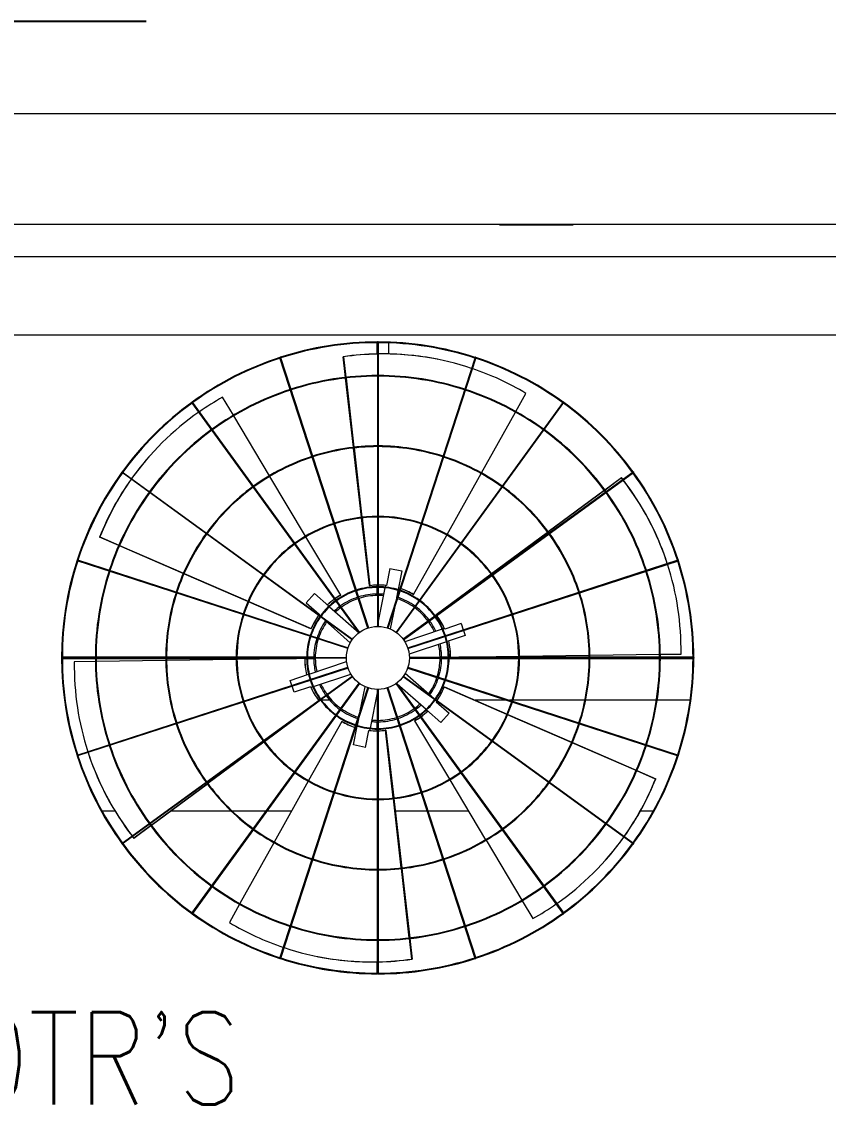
# Model space of a CAD drawing. Header units: millimetres. Extents: x -312439 to 477422, y -331570 to 212570.
# Drawn here: x 349400 to 350492, y 202992 to 204459 of the extents above; entities that cross this region are included whole.
import ezdxf

# ---------------------------------------------------------------- set-up
doc = ezdxf.new("R2010")
doc.units = ezdxf.units.MM
doc.layers.add('ARCONDTEXTO', color=4, linetype='Continuous')
doc.layers.add("MS-110TR'S", color=3, linetype='Continuous', lineweight=5)
doc.styles.add('ROMANS', font='romans.shx', dxfattribs={"height": 187.5})

msp = doc.modelspace()

# ---------------------------------------------------------------- linework, layer by layer
at = {"color": 7, "linetype": 'Continuous', "lineweight": 0}
msp.add_line((342206.047, 204334.812, 0), (351809.752, 204334.812, 0), dxfattribs=at)
at = {"color": 1, "elevation": 0}
msp.add_lwpolyline([(349568.407, 204459.054), (349143.523, 204459.054)], dxfattribs=at)
at = {"layer": "MS-110TR'S", "color": 3, "linetype": 'Continuous', "lineweight": 0}
for p, q in [((342257.014, 204184.812, 0), (351659.752, 204184.812, 0)), ((350046.707, 204184.812, 0), (350046.707, 204183.812, 0)), ((350046.707, 204183.812, 0), (350146.707, 204183.812, 0)), ((350146.707, 204183.812, 0), (350146.707, 204184.812, 0)), ((346959.383, 204140.812, 0), (351658.752, 204140.812, 0)), ((346958.383, 204034.812, 0), (351658.752, 204034.812, 0)), ((349880.795, 204024.049, 0), (349880.795, 204008.772, 0)), ((349881.545, 204024.8, 0), (349881.545, 203639.548, 0)), ((349882.545, 204024.8, 0), (349882.545, 203639.548, 0)), ((349882.795, 204008.81, 0), (349882.795, 204024.049, 0)), ((349896.992, 204008.781, 0), (349896.992, 204023.779, 0)), ((349868.388, 203637.306, 0), (349749.339, 204003.702, 0)), ((349750.29, 204004.011, 0), (349869.339, 203637.615, 0)), ((349835.116, 204004.987, 0), (349835.71, 204004.868, 0)), ((349838.307, 203977.083, 0), (349835.116, 204004.987, 0)), ((349835.71, 204004.868, 0), (349838.88, 203977.148, 0)), ((350013.8, 204004.011, 0), (349894.751, 203637.615, 0)), ((350014.751, 204003.702, 0), (349895.702, 203637.306, 0)), ((349963.447, 204001.437, 0), (349962.853, 204001.556, 0)), ((349849.149, 203882.304, 0), (349838.421, 203976.089, 0)), ((349838.994, 203976.155, 0), (349849.722, 203882.37, 0)), ((350068.94, 203930.851, 0), (350082.65, 203955.404, 0)), ((349856.568, 203631.107, 0), (349630.123, 203942.783, 0)), ((349857.377, 203631.695, 0), (349630.932, 203943.371, 0)), ((349686.279, 203925.729, 0), (349671.742, 203950.093, 0)), ((350133.159, 203943.371, 0), (349906.713, 203631.695, 0)), ((349907.522, 203631.107, 0), (350133.968, 203942.783, 0)), ((349735.156, 203843.804, 0), (349686.791, 203924.87, 0)), ((350022.43, 203847.56, 0), (350068.452, 203929.978, 0)), ((349859.99, 203787.526, 0), (349849.262, 203881.311, 0)), ((349849.835, 203881.376, 0), (349860.563, 203787.591, 0)), ((349572.274, 203869.877, 0), (349571.874, 203869.422, 0)), ((349536.154, 203848.814, 0), (349847.83, 203622.369, 0)), ((350227.936, 203848.814, 0), (349916.261, 203622.369, 0)), ((349847.242, 203621.56, 0), (349535.567, 203848.005, 0)), ((349784.033, 203761.88, 0), (349735.668, 203842.946, 0)), ((349916.848, 203621.56, 0), (350228.524, 203848.005, 0)), ((349975.92, 203764.269, 0), (350021.942, 203846.687, 0)), ((350189.49, 203824.785, 0), (350211.876, 203841.365, 0)), ((350212.07, 203840.791, 0), (350189.834, 203824.322, 0)), ((350211.876, 203841.365, 0), (350212.07, 203840.791, 0)), ((350112.83, 203768.007, 0), (350188.687, 203824.19, 0)), ((350189.03, 203823.727, 0), (350113.173, 203767.544, 0)), ((349870.594, 203694.82, 0), (349860.103, 203786.532, 0)), ((349860.676, 203786.597, 0), (349871.188, 203694.701, 0)), ((349505.035, 203760.514, 0), (349505.435, 203760.969, 0)), ((349505.435, 203760.969, 0), (349531.211, 203749.775, 0)), ((349831.694, 203681.993, 0), (349784.545, 203761.021, 0)), ((349930.445, 203682.831, 0), (349975.432, 203763.396, 0)), ((350036.17, 203711.229, 0), (350112.027, 203767.412, 0)), ((350112.37, 203766.949, 0), (350036.513, 203710.766, 0)), ((349530.981, 203749.246, 0), (349505.035, 203760.514, 0)), ((349618.482, 203711.245, 0), (349531.898, 203748.848, 0)), ((349532.128, 203749.377, 0), (349618.712, 203711.774, 0)), ((349841.322, 203609.598, 0), (349474.926, 203728.647, 0)), ((349475.235, 203729.598, 0), (349841.631, 203610.549, 0)), ((349898.137, 203718.096, 0), (349893.539, 203695.141, 0)), ((349898.137, 203718.096, 0), (349914.617, 203714.795, 0)), ((349922.459, 203610.549, 0), (350288.855, 203729.598, 0)), ((349922.768, 203609.598, 0), (350289.164, 203728.647, 0)), ((350272.967, 203728.452, 0), (350272.773, 203729.026, 0)), ((349705.983, 203673.245, 0), (349619.399, 203710.847, 0)), ((349619.629, 203711.376, 0), (349706.213, 203673.774, 0)), ((349914.617, 203714.795, 0), (349909.531, 203689.404, 0)), ((349961.002, 203655.557, 0), (350035.367, 203710.634, 0)), ((350035.71, 203710.17, 0), (349963.632, 203656.786, 0)), ((349870.594, 203694.82, 0), (349871.188, 203694.701, 0)), ((349880.795, 203695.569, 0), (349880.795, 203693.392, 0)), ((349880.795, 203692.392, 0), (349880.795, 203683.465, 0)), ((349891.625, 203691.919, 0), (349882.545, 203646.589, 0)), ((349882.795, 203693.398, 0), (349882.795, 203695.621, 0)), ((349882.795, 203683.465, 0), (349882.795, 203692.398, 0)), ((349892.295, 203695.262, 0), (349891.822, 203692.904, 0)), ((349909.333, 203688.419, 0), (349906.239, 203672.971, 0)), ((349791.386, 203636.155, 0), (349706.9, 203672.846, 0)), ((349707.131, 203673.375, 0), (349791.787, 203636.61, 0)), ((349785, 203671.647, 0), (349796.099, 203684.268, 0)), ((349796.099, 203684.268, 0), (349815.729, 203667.006, 0)), ((349831.294, 203681.538, 0), (349831.694, 203681.993, 0)), ((349880.795, 203683.465, 0), (349881.545, 203683.465, 0)), ((349882.545, 203683.465, 0), (349882.795, 203683.465, 0)), ((349929.85, 203682.95, 0), (349930.445, 203682.831, 0)), ((349785, 203671.647, 0), (349802.581, 203656.187, 0)), ((349816.483, 203666.343, 0), (349856.56, 203631.101, 0)), ((349904.549, 203664.534, 0), (349898.853, 203636.1, 0)), ((349806.001, 203651.523, 0), (349844.694, 203617.499, 0)), ((349961.002, 203655.557, 0), (349961.187, 203655.01, 0)), ((349791.386, 203636.155, 0), (349791.787, 203636.61, 0)), ((349881.545, 203641.597, 0), (349881.133, 203639.541, 0)), ((349969.199, 203635.958, 0), (349918.612, 203618.861, 0)), ((349972.236, 203636.984, 0), (349970.15, 203636.279, 0)), ((349994.932, 203643.341, 0), (349972.753, 203635.846, 0)), ((349994.932, 203643.341, 0), (349997.747, 203635.012, 0)), ((349998.067, 203634.064, 0), (350000.313, 203627.419, 0)), ((349974.992, 203618.862, 0), (349924.424, 203601.772, 0)), ((350000.313, 203627.419, 0), (349975.944, 203619.184, 0)), ((350073.938, 203599.068, 0), (350168.325, 203600.421, 0)), ((350169.325, 203600.435, 0), (350263.712, 203601.787, 0)), ((350264.712, 203601.802, 0), (350292.703, 203602.203, 0)), ((349454.137, 203597.392, 0), (349839.389, 203597.392, 0)), ((349839.389, 203596.392, 0), (349454.137, 203596.392, 0)), ((349499.348, 203597.892, 0), (349454.638, 203597.892, 0)), ((349454.638, 203595.892, 0), (349499.348, 203595.892, 0)), ((349499.378, 203591.99, 0), (349470.887, 203591.582, 0)), ((349594.745, 203597.892, 0), (349500.348, 203597.892, 0)), ((349500.348, 203595.892, 0), (349594.745, 203595.892, 0)), ((349594.765, 203593.356, 0), (349500.378, 203592.004, 0)), ((349690.143, 203597.892, 0), (349595.745, 203597.892, 0)), ((349595.745, 203595.892, 0), (349690.143, 203595.892, 0)), ((349690.152, 203594.723, 0), (349595.765, 203593.371, 0)), ((349785.542, 203597.892, 0), (349691.143, 203597.892, 0)), ((349691.143, 203595.892, 0), (349771.737, 203595.892, 0)), ((349783.045, 203596.054, 0), (349691.152, 203594.737, 0)), ((349783.239, 203595.48, 0), (349783.045, 203596.054, 0)), ((349783.1, 203595.892, 0), (349785.542, 203595.892, 0)), ((349795.223, 203597.892, 0), (349786.542, 203597.892, 0)), ((349786.542, 203595.892, 0), (349795.223, 203595.892, 0)), ((349789.061, 203575.079, 0), (349839.648, 203592.175, 0)), ((349795.223, 203597.392, 0), (349795.223, 203597.892, 0)), ((349795.223, 203595.892, 0), (349795.223, 203596.392, 0)), ((350309.953, 203597.392, 0), (349924.701, 203597.392, 0)), ((349924.701, 203596.392, 0), (350309.953, 203596.392, 0)), ((349977.548, 203597.892, 0), (349968.368, 203597.892, 0)), ((349968.368, 203597.892, 0), (349968.368, 203597.392, 0)), ((349968.368, 203596.392, 0), (349968.368, 203595.892, 0)), ((349968.368, 203595.892, 0), (349977.548, 203595.892, 0)), ((349980.491, 203597.892, 0), (349978.548, 203597.892, 0)), ((349978.548, 203595.892, 0), (350072.948, 203595.892, 0)), ((349980.351, 203598.304, 0), (349980.545, 203597.73, 0)), ((349980.545, 203597.73, 0), (350072.938, 203599.054, 0)), ((350072.948, 203597.892, 0), (349991.853, 203597.892, 0)), ((350168.345, 203597.892, 0), (350073.948, 203597.892, 0)), ((350073.948, 203595.892, 0), (350168.345, 203595.892, 0)), ((350263.742, 203597.892, 0), (350169.345, 203597.892, 0)), ((350169.345, 203595.892, 0), (350263.742, 203595.892, 0)), ((350308.952, 203597.892, 0), (350264.742, 203597.892, 0)), ((350264.742, 203595.892, 0), (350308.952, 203595.892, 0)), ((349474.926, 203465.137, 0), (349841.322, 203584.186, 0)), ((349841.631, 203583.235, 0), (349475.235, 203464.186, 0)), ((349535.567, 203345.779, 0), (349847.242, 203572.224, 0)), ((349847.83, 203571.415, 0), (349536.154, 203344.97, 0)), ((349763.277, 203566.365, 0), (349788.109, 203574.757, 0)), ((349794.826, 203557.973, 0), (349845.394, 203575.063, 0)), ((350227.936, 203344.97, 0), (349916.261, 203571.415, 0)), ((349916.848, 203572.224, 0), (350228.524, 203345.779, 0)), ((349955.212, 203544.351, 0), (349919.232, 203575.99, 0)), ((349922.459, 203583.235, 0), (350288.855, 203464.186, 0)), ((349922.768, 203584.186, 0), (350289.164, 203465.137, 0)), ((349630.123, 203251.001, 0), (349856.568, 203562.677, 0)), ((349857.377, 203562.089, 0), (349630.932, 203250.413, 0)), ((349749.339, 203190.082, 0), (349868.388, 203556.478, 0)), ((349869.339, 203556.169, 0), (349750.29, 203189.773, 0)), ((349765.572, 203559.573, 0), (349763.277, 203566.365, 0)), ((349768.658, 203550.443, 0), (349765.893, 203558.626, 0)), ((349790.837, 203557.938, 0), (349768.658, 203550.443, 0)), ((349791.354, 203556.8, 0), (349793.874, 203557.652, 0)), ((349858.238, 203525.238, 0), (349864.777, 203557.885, 0)), ((350013.8, 203189.773, 0), (349894.751, 203556.169, 0)), ((349895.702, 203556.478, 0), (350014.751, 203190.082, 0)), ((350133.159, 203250.413, 0), (349906.713, 203562.089, 0)), ((349907.522, 203562.677, 0), (350133.968, 203251.001, 0)), ((349947.366, 203527.214, 0), (349908.38, 203561.496, 0)), ((349972.204, 203557.629, 0), (349971.804, 203557.174, 0)), ((350056.88, 203520.226, 0), (349971.804, 203557.174, 0)), ((349972.204, 203557.629, 0), (350057.111, 203520.755, 0)), ((349871.975, 203501.916, 0), (349881.545, 203549.691, 0)), ((349881.545, 203168.984, 0), (349881.545, 203554.236, 0)), ((349882.545, 203554.236, 0), (349882.545, 203168.984, 0)), ((349802.588, 203538.227, 0), (349728.547, 203483.389, 0)), ((349802.115, 203539.437, 0), (349801.898, 203539.437, 0)), ((349802.588, 203538.227, 0), (349802.502, 203538.482, 0)), ((349804.503, 203539.437, 0), (349803.816, 203539.437, 0)), ((349817.028, 203539.437, 0), (349805.751, 203539.437, 0)), ((349967.491, 203509.516, 0), (349948.12, 203526.55, 0)), ((349961.009, 203537.597, 0), (349978.59, 203522.137, 0)), ((349962.31, 203539.437, 0), (349961.976, 203539.437, 0)), ((350057.255, 203539.437, 0), (350014.093, 203539.437, 0)), ((350064.099, 203539.437, 0), (350060.491, 203539.437, 0)), ((350162.523, 203539.437, 0), (350065.148, 203539.437, 0)), ((350259.395, 203539.437, 0), (350163.543, 203539.437, 0)), ((350305.071, 203539.437, 0), (350260.406, 203539.437, 0)), ((349728.204, 203483.853, 0), (349774.201, 203517.921, 0)), ((349854.285, 203505.507, 0), (349856.547, 203516.8, 0)), ((349932.296, 203512.246, 0), (349931.896, 203511.791, 0)), ((349931.896, 203511.791, 0), (349979.176, 203432.544, 0)), ((349978.59, 203522.137, 0), (349967.491, 203509.516, 0)), ((350144.381, 203482.226, 0), (350057.797, 203519.828, 0)), ((350058.028, 203520.357, 0), (350144.612, 203482.754, 0)), ((349833.146, 203510.953, 0), (349788.278, 203430.602, 0)), ((349833.74, 203510.834, 0), (349833.146, 203510.953, 0)), ((349848.974, 203478.989, 0), (349854.088, 203504.522, 0)), ((349865.453, 203475.688, 0), (349870.051, 203498.643, 0)), ((349871.295, 203498.522, 0), (349871.778, 203500.931, 0)), ((349881.545, 203510.32, 0), (349880.795, 203510.32, 0)), ((349880.795, 203510.32, 0), (349880.795, 203501.392, 0)), ((349880.795, 203500.392, 0), (349880.795, 203498.163, 0)), ((349882.795, 203510.32, 0), (349882.545, 203510.32, 0)), ((349882.795, 203501.387, 0), (349882.795, 203510.32, 0)), ((349882.795, 203498.215, 0), (349882.795, 203500.387, 0)), ((349902.92, 203407.132, 0), (349892.402, 203499.083, 0)), ((349892.996, 203498.964, 0), (349892.402, 203499.083, 0)), ((349892.996, 203498.964, 0), (349903.493, 203407.196, 0)), ((349651.544, 203427.075, 0), (349727.401, 203483.258, 0)), ((349727.743, 203482.794, 0), (349651.886, 203426.611, 0)), ((350145.529, 203482.356, 0), (350232.113, 203444.754, 0)), ((349865.453, 203475.688, 0), (349848.974, 203478.989, 0)), ((350231.883, 203444.225, 0), (350145.299, 203481.827, 0)), ((349490.623, 203465.332, 0), (349490.817, 203464.758, 0)), ((350258.155, 203432.815, 0), (350232.8, 203443.827, 0)), ((350233.03, 203444.355, 0), (350258.556, 203433.27, 0)), ((349574.883, 203370.297, 0), (349650.74, 203426.48, 0)), ((349651.083, 203426.016, 0), (349575.226, 203369.833, 0)), ((349787.79, 203429.729, 0), (349741.767, 203347.311, 0)), ((349979.688, 203431.685, 0), (350028.053, 203350.619, 0)), ((350258.556, 203433.27, 0), (350258.155, 203432.815, 0)), ((349913.761, 203312.352, 0), (349903.034, 203406.138, 0)), ((349903.607, 203406.202, 0), (349914.335, 203312.417, 0)), ((349525.992, 203389.437, 0), (349508.397, 203389.437, 0)), ((349683.287, 203389.437, 0), (349601.695, 203389.437, 0)), ((349730.702, 203389.437, 0), (349684.735, 203389.437, 0)), ((349765.291, 203389.437, 0), (349731.938, 203389.437, 0)), ((349948.926, 203389.437, 0), (349905.525, 203389.437, 0)), ((350004.894, 203389.437, 0), (349949.977, 203389.437, 0)), ((350255.193, 203389.437, 0), (350237.676, 203389.437, 0)), ((349551.52, 203352.993, 0), (349574.08, 203369.702, 0)), ((349574.423, 203369.238, 0), (349551.714, 203352.419, 0)), ((349551.714, 203352.419, 0), (349551.52, 203352.993, 0)), ((349741.28, 203346.438, 0), (349695.257, 203264.02, 0)), ((350028.565, 203349.76, 0), (350076.93, 203268.695, 0)), ((350191.316, 203323.907, 0), (350191.716, 203324.362, 0)), ((349924.602, 203217.574, 0), (349913.875, 203311.359, 0)), ((349914.448, 203311.423, 0), (349925.176, 203217.638, 0)), ((349694.77, 203263.147, 0), (349680.94, 203238.38, 0)), ((350077.443, 203267.836, 0), (350091.848, 203243.691, 0)), ((349927.88, 203188.916, 0), (349924.716, 203216.58, 0)), ((349925.289, 203216.645, 0), (349928.475, 203188.797, 0)), ((349800.144, 203192.347, 0), (349800.738, 203192.228, 0)), ((349928.475, 203188.797, 0), (349927.88, 203188.916, 0)), ((349880.795, 203184.974, 0), (349880.795, 203169.735, 0)), ((349882.795, 203169.735, 0), (349882.795, 203185.013, 0))]:
    msp.add_line(p, q, dxfattribs=at)
msp.add_circle((349882.045, 203596.892, 0), 42.659, dxfattribs=at)
for centre, radius, start, end in [((349881.795, 203596.892, 0), 428.158, 90.024494, 107.917544), ((349882.045, 204024.8, 0), 0.5, 0, 180), ((349881.795, 203596.892, 0), 428.158, 72.030975, 89.908558), ((349881.795, 203596.892, 0), 427.158, 90.033533, 107.901042), ((349881.795, 203596.892, 0), 427.158, 72.035174, 89.899401), ((349881.795, 203596.892, 0), 428.158, 108.018773, 125.932197), ((349881.795, 203596.892, 0), 427.158, 108.035174, 125.905805), ((349749.814, 204003.857, 0), 0.5, 18, 198), ((350014.276, 204003.857, 0), 0.5, 342, 162), ((349881.795, 203596.892, 0), 427.158, 54.039937, 71.901042), ((349881.795, 203596.892, 0), 428.158, 54.03841, 71.905364), ((349882.045, 203596.892, 0), 382.698, 90.074858, 107.925142), ((349882.045, 203596.892, 0), 381.698, 90.075054, 107.924946), ((349882.045, 203596.892, 0), 382.698, 72.074858, 89.925142), ((349882.045, 203596.892, 0), 381.698, 72.075054, 89.924946), ((349882.045, 203596.892, 0), 382.698, 108.074858, 125.925142), ((349882.045, 203596.892, 0), 381.698, 108.075054, 125.924946), ((349882.045, 203596.892, 0), 381.698, 54.075054, 71.924946), ((349882.045, 203596.892, 0), 382.698, 54.074858, 71.925142), ((349881.795, 203596.892, 0), 428.158, 126.013622, 143.951759), ((349881.795, 203596.892, 0), 427.158, 126.039937, 143.913223), ((349630.527, 203943.077, 0), 0.5, 36, 216), ((350133.563, 203943.077, 0), 0.5, 324, 144), ((349881.795, 203596.892, 0), 427.158, 36.047356, 53.905805), ((349881.795, 203596.892, 0), 428.158, 36.046941, 53.907446), ((349882.045, 203596.892, 0), 382.698, 126.074858, 143.925142), ((349882.045, 203596.892, 0), 381.698, 126.075054, 143.924946), ((349882.045, 203596.892, 0), 381.698, 36.075054, 53.924946), ((349882.045, 203596.892, 0), 382.698, 36.074858, 53.925142), ((349882.045, 203596.892, 0), 287.302, 90.099714, 107.900286), ((349882.045, 203596.892, 0), 286.302, 90.100062, 107.899938), ((349882.045, 203596.892, 0), 287.302, 72.099714, 89.900286), ((349882.045, 203596.892, 0), 286.302, 72.100062, 89.899938), ((349882.045, 203596.892, 0), 287.302, 108.099714, 125.900286), ((349882.045, 203596.892, 0), 286.302, 108.100062, 125.899938), ((349882.045, 203596.892, 0), 286.302, 54.100062, 71.899938), ((349882.045, 203596.892, 0), 287.302, 54.099714, 71.900286), ((349535.86, 203848.41, 0), 0.5, 54, 234), ((350228.23, 203848.41, 0), 0.5, 306, 126), ((349881.795, 203596.892, 0), 428.158, 144.008871, 161.974926), ((349881.795, 203596.892, 0), 427.158, 144.047356, 161.922571), ((349881.795, 203596.892, 0), 427.158, 18.056704, 35.913223), ((349881.795, 203596.892, 0), 428.158, 18.056552, 35.913726), ((349882.045, 203596.892, 0), 382.698, 144.074858, 161.925142), ((349882.045, 203596.892, 0), 381.698, 144.075054, 161.924946), ((349882.045, 203596.892, 0), 287.302, 126.099714, 143.900286), ((349882.045, 203596.892, 0), 286.302, 126.100062, 143.899938), ((349882.045, 203596.892, 0), 286.302, 36.100062, 53.899938), ((349882.045, 203596.892, 0), 287.302, 36.099714, 53.900286), ((349882.045, 203596.892, 0), 381.698, 18.075054, 35.924946), ((349882.045, 203596.892, 0), 382.698, 18.074858, 35.925142), ((349882.045, 203596.892, 0), 191.905, 108.149282, 125.850718), ((349882.045, 203596.892, 0), 190.905, 108.150064, 125.849936), ((349882.045, 203596.892, 0), 191.905, 90.149282, 107.850718), ((349882.045, 203596.892, 0), 190.905, 90.150064, 107.849936), ((349882.045, 203596.892, 0), 191.905, 72.149282, 89.850718), ((349882.045, 203596.892, 0), 190.905, 72.150064, 89.849936), ((349882.045, 203596.892, 0), 190.905, 54.150064, 71.849936), ((349882.045, 203596.892, 0), 191.905, 54.149282, 71.850718), ((349882.045, 203596.892, 0), 287.302, 144.099714, 161.900286), ((349882.045, 203596.892, 0), 286.302, 144.100062, 161.899938), ((349882.045, 203596.892, 0), 286.302, 18.100062, 35.899938), ((349882.045, 203596.892, 0), 287.302, 18.099714, 35.900286), ((349882.045, 203596.892, 0), 191.905, 126.149282, 143.850718), ((349882.045, 203596.892, 0), 190.905, 126.150064, 143.849936), ((349882.045, 203596.892, 0), 190.905, 36.150064, 53.849936), ((349882.045, 203596.892, 0), 191.905, 36.149282, 53.850718), ((349881.795, 203596.892, 0), 428.158, 162.004374, 197.995626), ((349881.795, 203596.892, 0), 427.158, 162.056704, 179.932934), ((349475.081, 203729.123, 0), 0.5, 72, 252), ((349881.795, 203596.892, 0), 427.158, 0.067066, 17.922571), ((350289.01, 203729.123, 0), 0.5, 288, 108), ((349881.795, 203596.892, 0), 428.158, 0.06691, 17.922771), ((349882.045, 203596.892, 0), 382.698, 162.074858, 179.925142), ((349882.045, 203596.892, 0), 381.698, 162.075054, 179.924946), ((349882.045, 203596.892, 0), 191.905, 144.149282, 161.850718), ((349882.045, 203596.892, 0), 190.905, 144.150064, 161.849936), ((349882.045, 203596.892, 0), 190.905, 18.150064, 35.849936), ((349882.045, 203596.892, 0), 191.905, 18.149282, 35.850718), ((349882.045, 203596.892, 0), 381.698, 0.075054, 17.924946), ((349882.045, 203596.892, 0), 382.698, 0.074858, 17.925142), ((349882.045, 203596.892, 0), 96.508, 108.296845, 125.703155), ((349882.045, 203596.892, 0), 95.508, 108.299953, 125.700047), ((349882.045, 203596.892, 0), 96.508, 90.296845, 107.703155), ((349882.045, 203596.892, 0), 95.508, 90.299953, 107.700047), ((349882.045, 203596.892, 0), 96.508, 72.296845, 89.703155), ((349882.045, 203596.892, 0), 95.508, 72.299953, 89.700047), ((349882.045, 203596.892, 0), 95.508, 54.299953, 71.700047), ((349882.045, 203596.892, 0), 96.508, 54.296845, 71.703155), ((349882.045, 203596.892, 0), 287.302, 162.099714, 179.900286), ((349882.045, 203596.892, 0), 286.302, 162.100062, 179.899938), ((349882.045, 203596.892, 0), 96.508, 126.296845, 143.703155), ((349882.045, 203596.892, 0), 95.508, 126.299953, 143.700047), ((349881.795, 203596.892, 0), 86.578, 108.173543, 125.535257), ((349881.795, 203596.892, 0), 84.578, 108.177647, 125.524267), ((349881.795, 203596.892, 0), 86.578, 90.165445, 107.511756), ((349881.795, 203596.892, 0), 84.578, 90.169358, 107.500211), ((349881.795, 203596.892, 0), 86.578, 84.656808, 89.503658), ((349881.795, 203596.892, 0), 84.578, 84.798838, 89.491921), ((349881.795, 203596.892, 0), 84.578, 72.177647, 72.547384), ((349881.795, 203596.892, 0), 86.578, 72.173543, 72.689414), ((349881.795, 203596.892, 0), 84.578, 54.201702, 71.500211), ((349881.795, 203596.892, 0), 86.578, 54.197043, 71.511756), ((349882.045, 203596.892, 0), 95.508, 36.299953, 53.700047), ((349882.045, 203596.892, 0), 96.508, 36.296845, 53.703155), ((349882.045, 203596.892, 0), 286.302, 0.100062, 17.899938), ((349882.045, 203596.892, 0), 287.302, 0.099714, 17.900286), ((349881.795, 203596.892, 0), 86.578, 126.197043, 132.689414), ((349881.795, 203596.892, 0), 84.578, 126.201702, 132.547384), ((349881.795, 203596.892, 0), 84.578, 36.23917, 53.524267), ((349881.795, 203596.892, 0), 86.578, 36.233645, 53.535257), ((349882.045, 203596.892, 0), 191.905, 162.149282, 179.850718), ((349882.045, 203596.892, 0), 190.905, 162.150064, 179.849936), ((349882.045, 203596.892, 0), 96.508, 144.296845, 161.703155), ((349882.045, 203596.892, 0), 95.508, 144.299953, 161.700047), ((349881.795, 203596.892, 0), 86.578, 144.656808, 161.617982), ((349881.795, 203596.892, 0), 84.578, 144.798838, 161.608948), ((349881.795, 203596.892, 0), 84.578, 24.798838, 35.561735), ((349881.795, 203596.892, 0), 86.578, 24.656808, 35.57186), ((349882.045, 203596.892, 0), 95.508, 18.299953, 35.700047), ((349882.045, 203596.892, 0), 96.508, 18.296845, 35.703155), ((349882.045, 203596.892, 0), 190.905, 0.150064, 17.849936), ((349882.045, 203596.892, 0), 191.905, 0.149282, 17.850718), ((349882.045, 203596.892, 0), 96.508, 162.296845, 179.703155), ((349882.045, 203596.892, 0), 95.508, 162.299953, 179.700047), ((349881.795, 203596.892, 0), 86.578, 162.279766, 179.669108), ((349881.795, 203596.892, 0), 84.578, 162.286382, 179.661283), ((349881.795, 203596.892, 0), 84.578, 0.338717, 12.547384), ((349881.795, 203596.892, 0), 86.578, 0.330892, 12.689414), ((349882.045, 203596.892, 0), 95.508, 0.299953, 17.700047), ((349882.045, 203596.892, 0), 96.508, 0.296845, 17.703155), ((349454.137, 203596.892, 0), 0.5, 90, 270), ((349881.795, 203596.892, 0), 427.158, 180.067066, 197.943296), ((349882.045, 203596.892, 0), 382.698, 180.074858, 197.925142), ((349882.045, 203596.892, 0), 381.698, 180.075054, 197.924946), ((349882.045, 203596.892, 0), 287.302, 180.099714, 197.900286), ((349882.045, 203596.892, 0), 286.302, 180.100062, 197.899938), ((349882.045, 203596.892, 0), 191.905, 180.149282, 197.850718), ((349882.045, 203596.892, 0), 190.905, 180.150064, 197.849936), ((349882.045, 203596.892, 0), 96.508, 180.296845, 197.703155), ((349882.045, 203596.892, 0), 95.508, 180.299953, 197.700047), ((349881.795, 203596.892, 0), 86.578, 180.330892, 192.689414), ((349881.795, 203596.892, 0), 84.578, 180.338717, 192.547384), ((349881.795, 203596.892, 0), 84.578, 342.391052, 359.661283), ((349881.795, 203596.892, 0), 86.578, 342.382018, 359.669108), ((349882.045, 203596.892, 0), 95.508, 342.299953, 359.700047), ((349882.045, 203596.892, 0), 96.508, 342.296845, 359.703155), ((349882.045, 203596.892, 0), 190.905, 342.150064, 359.849936), ((349882.045, 203596.892, 0), 191.905, 342.149282, 359.850718), ((349882.045, 203596.892, 0), 286.302, 342.100062, 359.899938), ((349882.045, 203596.892, 0), 287.302, 342.099714, 359.900286), ((349882.045, 203596.892, 0), 381.698, 342.075054, 359.924946), ((349882.045, 203596.892, 0), 382.698, 342.074858, 359.925142), ((349881.795, 203596.892, 0), 427.158, 342.077429, 359.932934), ((349881.795, 203596.892, 0), 428.158, 342.077229, 359.93309), ((350309.953, 203596.892, 0), 0.5, 270, 90), ((349881.795, 203596.892, 0), 84.578, 324.798838, 341.713618), ((349882.045, 203596.892, 0), 96.508, 198.296845, 215.703155), ((349882.045, 203596.892, 0), 95.508, 198.299953, 215.700047), ((349881.795, 203596.892, 0), 86.578, 204.656808, 215.766355), ((349881.795, 203596.892, 0), 84.578, 204.798838, 215.76083), ((349881.795, 203596.892, 0), 86.578, 324.656808, 341.720234), ((349882.045, 203596.892, 0), 95.508, 324.299953, 341.700047), ((349882.045, 203596.892, 0), 96.508, 324.296845, 341.703155), ((349881.795, 203596.892, 0), 86.578, 216.42814, 233.802957), ((349881.795, 203596.892, 0), 84.578, 216.438265, 233.798298), ((349882.045, 203596.892, 0), 191.905, 198.149282, 215.850718), ((349882.045, 203596.892, 0), 190.905, 198.150064, 215.849936), ((349882.045, 203596.892, 0), 96.508, 216.296845, 233.703155), ((349882.045, 203596.892, 0), 95.508, 216.299953, 233.700047), ((349881.795, 203596.892, 0), 86.578, 234.464743, 251.826457), ((349881.795, 203596.892, 0), 84.578, 234.475733, 251.822353), ((349881.795, 203596.892, 0), 84.578, 288.499789, 305.798298), ((349881.795, 203596.892, 0), 86.578, 288.488244, 305.802957), ((349881.795, 203596.892, 0), 84.578, 306.475733, 312.547384), ((349881.795, 203596.892, 0), 86.578, 306.464743, 312.689414), ((349882.045, 203596.892, 0), 95.508, 306.299953, 323.700047), ((349882.045, 203596.892, 0), 96.508, 306.296845, 323.703155), ((349882.045, 203596.892, 0), 190.905, 324.150064, 341.849936), ((349882.045, 203596.892, 0), 191.905, 324.149282, 341.850718), ((349882.045, 203596.892, 0), 96.508, 234.296845, 251.703155), ((349882.045, 203596.892, 0), 95.508, 234.299953, 251.700047), ((349881.795, 203596.892, 0), 86.578, 252.488244, 252.689414), ((349881.795, 203596.892, 0), 84.578, 252.499789, 252.547384), ((349881.795, 203596.892, 0), 84.578, 264.798838, 269.830642), ((349881.795, 203596.892, 0), 84.578, 270.508079, 287.822353), ((349881.795, 203596.892, 0), 86.578, 270.496342, 287.826457), ((349882.045, 203596.892, 0), 95.508, 288.299953, 305.700047), ((349882.045, 203596.892, 0), 96.508, 288.296845, 305.703155), ((349882.045, 203596.892, 0), 287.302, 198.099714, 215.900286), ((349882.045, 203596.892, 0), 286.302, 198.100062, 215.899938), ((349882.045, 203596.892, 0), 96.508, 252.296845, 269.703155), ((349882.045, 203596.892, 0), 95.508, 252.299953, 269.700047), ((349881.795, 203596.892, 0), 86.578, 264.656808, 269.834555), ((349882.045, 203596.892, 0), 95.508, 270.299953, 287.700047), ((349882.045, 203596.892, 0), 96.508, 270.296845, 287.703155), ((349882.045, 203596.892, 0), 286.302, 324.100062, 341.899938), ((349882.045, 203596.892, 0), 287.302, 324.099714, 341.900286), ((349882.045, 203596.892, 0), 191.905, 216.149282, 233.850718), ((349882.045, 203596.892, 0), 190.905, 216.150064, 233.849936), ((349882.045, 203596.892, 0), 190.905, 306.150064, 323.849936), ((349882.045, 203596.892, 0), 191.905, 306.149282, 323.850718), ((349882.045, 203596.892, 0), 382.698, 198.074858, 215.925142), ((349882.045, 203596.892, 0), 381.698, 198.075054, 215.924946), ((349882.045, 203596.892, 0), 381.698, 324.075054, 341.924946), ((349882.045, 203596.892, 0), 382.698, 324.074858, 341.925142), ((349475.081, 203464.661, 0), 0.5, 108, 288), ((349881.795, 203596.892, 0), 428.158, 198.025074, 215.991129), ((349881.795, 203596.892, 0), 427.158, 198.077429, 215.952644), ((349881.795, 203596.892, 0), 427.158, 324.086777, 341.943296), ((349881.795, 203596.892, 0), 428.158, 324.086274, 341.943448), ((350289.01, 203464.661, 0), 0.5, 252, 72), ((349882.045, 203596.892, 0), 191.905, 234.149282, 251.850718), ((349882.045, 203596.892, 0), 190.905, 234.150064, 251.849936), ((349882.045, 203596.892, 0), 190.905, 288.150064, 305.849936), ((349882.045, 203596.892, 0), 191.905, 288.149282, 305.850718), ((349882.045, 203596.892, 0), 287.302, 216.099714, 233.900286), ((349882.045, 203596.892, 0), 286.302, 216.100062, 233.899938), ((349882.045, 203596.892, 0), 286.302, 306.100062, 323.899938), ((349882.045, 203596.892, 0), 287.302, 306.099714, 323.900286), ((349882.045, 203596.892, 0), 191.905, 252.149282, 269.850718), ((349882.045, 203596.892, 0), 190.905, 252.150064, 269.849936), ((349882.045, 203596.892, 0), 190.905, 270.150064, 287.849936), ((349882.045, 203596.892, 0), 191.905, 270.149282, 287.850718), ((349882.045, 203596.892, 0), 382.698, 216.074858, 233.925142), ((349882.045, 203596.892, 0), 381.698, 216.075054, 233.924946), ((349882.045, 203596.892, 0), 286.302, 234.100062, 251.899938), ((349882.045, 203596.892, 0), 286.302, 288.100062, 305.899938), ((349882.045, 203596.892, 0), 381.698, 306.075054, 323.924946), ((349882.045, 203596.892, 0), 382.698, 306.074858, 323.925142), ((349882.045, 203596.892, 0), 287.302, 234.099714, 251.900286), ((349882.045, 203596.892, 0), 287.302, 288.099714, 305.900286), ((349535.86, 203345.374, 0), 0.5, 126, 306), ((349881.795, 203596.892, 0), 428.158, 216.048241, 233.986378), ((349881.795, 203596.892, 0), 427.158, 216.086777, 233.960063), ((349881.795, 203596.892, 0), 427.158, 306.094195, 323.952644), ((349881.795, 203596.892, 0), 428.158, 306.092554, 323.953059), ((350228.23, 203345.374, 0), 0.5, 234, 54), ((349882.045, 203596.892, 0), 287.302, 252.099714, 269.900286), ((349882.045, 203596.892, 0), 286.302, 252.100062, 269.899938), ((349882.045, 203596.892, 0), 286.302, 270.100062, 287.899938), ((349882.045, 203596.892, 0), 287.302, 270.099714, 287.900286), ((349882.045, 203596.892, 0), 382.698, 234.074858, 251.925142), ((349882.045, 203596.892, 0), 381.698, 234.075054, 251.924946), ((349882.045, 203596.892, 0), 381.698, 288.075054, 305.924946), ((349882.045, 203596.892, 0), 382.698, 288.074858, 305.925142), ((349630.527, 203250.707, 0), 0.5, 144, 324), ((349881.795, 203596.892, 0), 428.158, 234.067803, 251.981227), ((349881.795, 203596.892, 0), 427.158, 234.094195, 251.964826), ((349881.795, 203596.892, 0), 427.158, 288.098958, 305.960063), ((349881.795, 203596.892, 0), 428.158, 288.094636, 305.96159), ((350133.563, 203250.707, 0), 0.5, 216, 36), ((349882.045, 203596.892, 0), 382.698, 252.074858, 269.925142), ((349882.045, 203596.892, 0), 381.698, 252.075054, 269.924946), ((349882.045, 203596.892, 0), 381.698, 270.075054, 287.924946), ((349882.045, 203596.892, 0), 382.698, 270.074858, 287.925142), ((349749.814, 203189.928, 0), 0.5, 162, 342), ((349881.795, 203596.892, 0), 428.158, 252.082456, 269.975506), ((349881.795, 203596.892, 0), 427.158, 252.098958, 269.966467), ((349881.795, 203596.892, 0), 428.158, 270.091442, 287.969025), ((349881.795, 203596.892, 0), 427.158, 270.100599, 287.964826), ((350014.276, 203189.928, 0), 0.5, 198, 18), ((349882.045, 203168.984, 0), 0.5, 180, 0)]:
    msp.add_arc(centre, radius, start, end, dxfattribs=at)
for centre, major_axis, start_param, end_param in [((349881.795, 203596.892, 0), (81.057, 404.664), 0.2078073, 0.32590727), ((349882.389, 203596.773, 0), (81.057, 404.664), 0.20931516, 0.32590727), ((349882.389, 203596.773, 0), (81.057, 404.664), 6.16322366, 6.48996283), ((349881.795, 203596.892, 0), (81.057, 404.664), 0, 0.20526967), ((349882.389, 203596.773, 0), (81.057, 404.664), 5.95727804, 6.16068281), ((349882.195, 203597.347, 0), (-309.921, 272.53), 5.95727804, 6.05118317), ((349882.195, 203597.347, 0), (-309.921, 272.53), 6.05371958, 6.38060415), ((349881.795, 203596.892, 0), (-309.921, 272.53), 0, 0.09588536), ((349881.795, 203596.892, 0), (-309.921, 272.53), 0.09842683, 0.32590727), ((349882.195, 203597.347, 0), (-309.921, 272.53), 0.09996031, 0.32590727), ((349881.795, 203596.892, 0), (390.978, 132.134), 0.3172674, 0.32590727), ((349881.989, 203596.318, 0), (390.978, 132.134), 0.31873174, 0.32590727), ((349881.989, 203596.318, 0), (390.978, 132.134), 6.27347339, 6.59938579), ((349881.795, 203596.892, 0), (390.978, 132.134), 0, 0.31473615), ((349881.989, 203596.318, 0), (390.978, 132.134), 5.95727804, 6.27093083), ((349882.389, 203596.773, 0), (19.451, 97.105), 0.21610048, 0.32590727), ((349882.389, 203596.773, 0), (19.451, 97.105), 0.08898637, 0.20552527), ((349881.795, 203596.892, 0), (19.451, 97.105), 6.16380472, 6.18740867), ((349882.389, 203596.773, 0), (19.451, 97.105), 6.17017799, 6.19385728), ((349881.795, 203596.892, 0), (19.451, 97.105), 5.95727804, 6.15321616), ((349882.389, 203596.773, 0), (19.451, 97.105), 5.95727804, 6.15958939), ((349882.195, 203597.347, 0), (-74.37, 65.397), 6.06086145, 6.19385728), ((349881.795, 203596.892, 0), (-74.37, 65.397), 6.05461193, 6.18740867), ((349882.195, 203597.347, 0), (-74.37, 65.397), 5.95727804, 6.0502913), ((349881.795, 203596.892, 0), (-74.37, 65.397), 5.95727804, 6.04404185), ((349882.195, 203597.347, 0), (-74.37, 65.397), 0.10765943, 0.32590727), ((349882.195, 203597.347, 0), (-74.37, 65.397), 0.08898637, 0.09706817), ((349881.989, 203596.318, 0), (93.82, 31.707), 0.08898637, 0.31565174), ((349881.795, 203596.892, 0), (93.82, 31.707), 5.95727804, 6.18740867), ((349881.989, 203596.318, 0), (93.82, 31.707), 5.95727804, 6.19385728), ((349881.601, 203597.466, 0), (-390.978, -132.134), 5.95727804, 6.27132368), ((349881.601, 203597.466, 0), (-93.82, -31.707), 5.95727804, 6.19385728), ((349881.795, 203596.892, 0), (-93.82, -31.707), 5.95727804, 6.18740867), ((349881.601, 203597.466, 0), (-93.82, -31.707), 0.08898637, 0.31875187), ((349881.395, 203596.437, 0), (74.37, -65.397), 0.11077229, 0.32590727), ((349881.395, 203596.437, 0), (74.37, -65.397), 0.08898637, 0.10018082), ((349881.395, 203596.437, 0), (74.37, -65.397), 5.95727804, 6.05456696), ((349881.795, 203596.892, 0), (74.37, -65.397), 5.95727804, 6.04831757), ((349881.795, 203596.892, 0), (74.37, -65.397), 6.05888766, 6.18740867), ((349881.395, 203596.437, 0), (74.37, -65.397), 6.0651374, 6.19385728), ((349881.201, 203597.011, 0), (-19.451, -97.105), 5.95727804, 6.16462452), ((349881.795, 203596.892, 0), (-19.451, -97.105), 5.95727804, 6.15825136), ((349881.201, 203597.011, 0), (-19.451, -97.105), 6.17521346, 6.19385728), ((349881.795, 203596.892, 0), (-19.451, -97.105), 6.16883991, 6.18740867), ((349881.201, 203597.011, 0), (-19.451, -97.105), 0.08898637, 0.21081282), ((349881.201, 203597.011, 0), (-19.451, -97.105), 0.22138839, 0.32590727), ((349881.601, 203597.466, 0), (-390.978, -132.134), 6.27386624, 6.60012971), ((349881.795, 203596.892, 0), (-390.978, -132.134), 0, 0.31548007), ((349881.395, 203596.437, 0), (309.921, -272.53), 0.10070723, 0.32590727), ((349881.795, 203596.892, 0), (309.921, -272.53), 0.09917375, 0.32590727), ((349881.795, 203596.892, 0), (-390.978, -132.134), 0.31801132, 0.32590727), ((349881.601, 203597.466, 0), (-390.978, -132.134), 0.31947566, 0.32590727), ((349881.395, 203596.437, 0), (309.921, -272.53), 6.05474559, 6.38135106), ((349881.795, 203596.892, 0), (309.921, -272.53), 0, 0.09663228), ((349881.395, 203596.437, 0), (309.921, -272.53), 5.95727804, 6.05220917), ((349881.201, 203597.011, 0), (-81.057, -404.664), 5.95727804, 6.16189106), ((349881.201, 203597.011, 0), (-81.057, -404.664), 6.16443191, 6.49123165), ((349881.795, 203596.892, 0), (-81.057, -404.664), 0, 0.20653849), ((349881.201, 203597.011, 0), (-81.057, -404.664), 0.21058398, 0.32590727), ((349881.795, 203596.892, 0), (-81.057, -404.664), 0.20907612, 0.32590727)]:
    msp.add_ellipse(centre, major_axis=major_axis, ratio=0.95299045, start_param=start_param, end_param=end_param, dxfattribs=at)

# ---------------------------------------------------------------- texts
at = {"layer": 'ARCONDTEXTO', "color": 2, "linetype": 'Continuous', "lineweight": -3, "style": 'ROMANS', "width": 0.8}
msp.add_text("MS-110TR'S", height=125, dxfattribs=at).set_placement((348851.681, 202991.988, 0))

doc.saveas('drawing.dxf')
